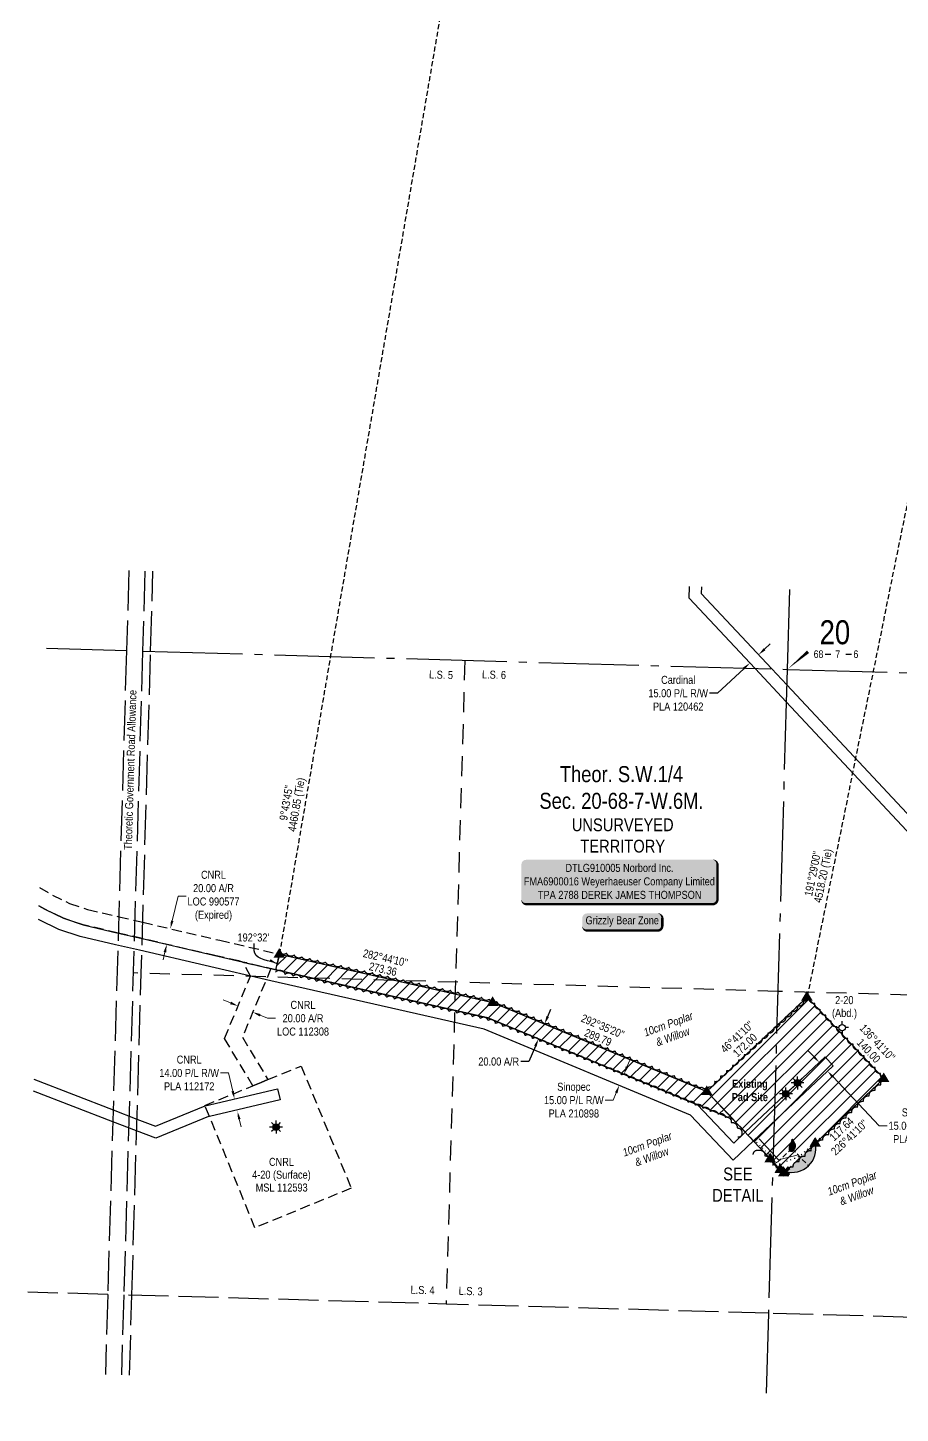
# Model space of a CAD drawing. Extents: x 368872 to 376095, y 6084698 to 6089875.
# Drawn here: x 368872 to 369962, y 6084788 to 6086519 of the extents above; entities that cross this region are included whole.
import ezdxf
from ezdxf.enums import TextEntityAlignment as Align

# ---------------------------------------------------------------- set-up
doc = ezdxf.new("R2010")
doc.units = 0
doc.header["$LTSCALE"] = 5
doc.header["$PDSIZE"] = 0.5
for name, pattern in [('0', [1, 1, 0]), ('foc-ACCESSROAD', [3.75, 2.5, -1.25]), ('foc-LSD', [8, 5, -3]), ('foc-QUARTERLINE', [33, 25, -3, 2, -3]), ('foc-TIELINE', [1.875, 1.25, -0.625]), ('foc-TOPO', [1, 0.2, -0.8]), ('foc-UNSURVEYED', [12.5, 10, -2.5])]:
    doc.linetypes.add(name, pattern=pattern)
doc.layers.get('Defpoints').update_dxf_attribs({"color": 9})
for name, color, linetype in [('10', 1, 'Continuous'), ('9', 3, 'Continuous'), ('AS-SYMBOL', 7, 'Continuous'), ('AS-WILDLIFE-BLOCK', 131, 'Continuous'), ('C-RW', 13, 'Continuous'), ('C-SYMBOL', 7, 'Continuous'), ('C-WS', 13, 'foc-ACCESSROAD'), ('DETAIL-T', 7, 'Continuous'), ('F-AR', 190, 'foc-ACCESSROAD'), ('F-RW', 190, 'Continuous'), ('F-WS', 190, 'foc-ACCESSROAD'), ('F-WS-S', 190, 'Continuous'), ('L-BD', 7, 'Continuous'), ('L-BD1', 253, 'Continuous'), ('L-MON', 1, 'Continuous'), ('L-ROAD-T', 7, 'Continuous'), ('L-SECLBL', 7, 'Continuous'), ('L-SECQ', 8, 'foc-QUARTERLINE'), ('L-SECTION-LSD', 7, 'foc-LSD'), ('L-TIE', 7, 'foc-TIELINE'), ('L-UNS-T', 3, 'Continuous'), ('L-USEC', 7, 'foc-UNSURVEYED'), ('P-PROPOSED', 10, 'Continuous'), ('P-PROPOSED-EXISTING-H', 59, 'Continuous'), ('P-PROPOSED-H', 21, 'Continuous'), ('P-TXT', 4, 'Continuous'), ('T-BUSH', 110, '0'), ('T-BUSH-T', 110, 'Continuous'), ('T-GENERAL', 48, 'foc-TOPO'), ('T-TIE', 201, 'foc-TIELINE')]:
    doc.layers.add(name, color=color, linetype=linetype)
for name, color, linetype, lineweight in [('AS-GENERAL', 48, 'Continuous', 18), ('C-RW-T', 13, 'Continuous', 9), ('F-AR-T', 190, 'Continuous', 9), ('F-RW-T', 190, 'Continuous', 9), ('F-WS-T', 190, 'Continuous', 9)]:
    doc.layers.add(name, color=color, linetype=linetype, lineweight=lineweight)
doc.styles.add('100L', font='ARIALN.TTF', dxfattribs={"height": 11})
doc.styles.add('175L', font='ARIALN.TTF', dxfattribs={"height": 20})
doc.styles.add('80', font='ARIALN.TTF', dxfattribs={"height": 10})
doc.styles.add('80CG', font='ARIALN.TTF', dxfattribs={"height": 10})
doc.styles.add('80L', font='ARIALN.TTF', dxfattribs={"height": 10})
doc.styles.add('80LS', font='ARIALNI.TTF', dxfattribs={"height": 10})
doc.styles.add('SIMPLEX', font='ARIALN.TTF')
doc.dimstyles.new('Compass 5 000', dxfattribs={"dimscale": 5, "dimtxt": 9, "dimasz": 2, "dimexe": 0.2, "dimexo": 0.0625, "dimgap": 0.5, "dimtad": 0, "dimtih": 1, "dimtoh": 1, "dimzin": 0, "dimdsep": 46, "dimtxsty": '80CG', "dimcen": 0.1, "dimse1": 1, "dimse2": 1, "dimclrd": 256, "dimclrt": 256, "dimaunit": 1, "dimadec": 4, "dimazin": 0, "dimtfac": 0.06, "dimtofl": 0, "dimtmove": 0, "dimatfit": 1, "dimfxl": 0.2, "dimtolj": 1, "dimtzin": 0, "dimlwd": -1, "dimarcsym": 0})

# ---------------------------------------------------------------- blocks, each defined once
blk = doc.blocks.new('L-SECLBL')
at = {"layer": '9', "color": 7}
for p, q in [((-5.1, -27.8), (-12.3, -27.8)), ((20.7, -27.8), (13.5, -27.8))]:
    blk.add_line(p, q, dxfattribs=at)
at = {"layer": '10', "color": 2, "style": 'SIMPLEX'}
blk.add_attdef('SEC', text='', height=30, dxfattribs=at).set_placement((0, 0), align=Align.MIDDLE)
at = {"layer": '10', "color": 5, "style": '80L'}
blk.add_attdef('TWP', text='', height=9.5, dxfattribs=at).set_placement((-14.4, -27.4), align=Align.MIDDLE_RIGHT)
blk.add_attdef('RGE', text='', height=9.5, dxfattribs=at).set_placement((3.6, -27.4), align=Align.MIDDLE_CENTER)
blk.add_attdef('MER', text='', height=9.5, dxfattribs=at).set_placement((23.2, -27.4), align=Align.MIDDLE_LEFT)
blk = doc.blocks.new('*U377')
h = blk.add_hatch(color=255)
edge = h.paths.add_edge_path()
edge.add_line((-116.5, -28.5), (116.5, -28.5))
edge.add_arc((116.5, -22.5), 6, 270, 360)
edge.add_line((122.5, -22.5), (122.5, 21))
edge.add_arc((116.5, 21), 6, 0, 90)
edge.add_line((116.5, 27), (-116.5, 27))
edge.add_arc((-116.5, 21), 6, 90, 180)
edge.add_line((-122.5, 21), (-122.5, -22.5))
edge.add_arc((-116.5, -22.5), 6, 180, 270)
at = {"color": 44, "flags": 128}
blk.add_lwpolyline([(-116.5, -28.5, 3, 3, 0), (116.5, -28.5, 3, 3, 0.414214), (122.5, -22.5, 3, 3, 0), (122.5, 21, 3, 0, 0.414214), (116.5, 27, 0, 0, 0), (-116.5, 27, 0, 0, 0.414214), (-122.5, 21, 0, 0, 0), (-122.5, -22.5, 0, 3, 0.414214)], format="xyseb", close=True, dxfattribs=at)
at = {"color": 44, "style": '80'}
blk.add_attdef('ENTER_TEXT_001', (-36, -5), '', height=10, dxfattribs=at)
blk = doc.blocks.new('*D371')
at = {"layer": 'C-RW-T', "transparency": 16777216}
for p, q in [((369854, 6085233.6), (369847.2, 6085240.9)), ((369878.1, 6085208.2), (369935.7, 6085147.2)), ((369935.7, 6085147.2), (369945.7, 6085147.2))]:
    blk.add_line(p, q, dxfattribs=at)
for points in [[(369855.2, 6085234.8), (369852.8, 6085232.5), (369860.9, 6085226.4)], [(369879.3, 6085209.3), (369876.8, 6085207), (369871.2, 6085215.5)]]:
    blk.add_solid(points, dxfattribs=at)
at = {"layer": 'Defpoints', "color": 0, "transparency": 16777216}
for p in [(369871.2, 6085215.5), (369829.9, 6085197.1), (369840.2, 6085186.2)]:
    blk.add_point(p, dxfattribs=at)
at = {"layer": 'C-RW-T', "transparency": 16777216, "insert": (369984.7, 6085147.2), "char_height": 10, "attachment_point": 5, "style": '80CG'}
blk.add_mtext('\\A1;Sinopec\\P15.00 P/L R/W\\PPLA 210898', dxfattribs=at)
blk = doc.blocks.new('*D372')
at = {"layer": 'C-RW-T', "transparency": 16777216}
for p, q in [((369620.7, 6085220.8), (369624.5, 6085230)), ((369607.2, 6085188.4), (369603.4, 6085179.2)), ((369603.4, 6085179.2), (369593.4, 6085179.2))]:
    blk.add_line(p, q, dxfattribs=at)
for points in [[(369619.1, 6085221.4), (369622.2, 6085220.1), (369616.8, 6085211.5)], [(369605.7, 6085189.1), (369608.8, 6085187.8), (369611.1, 6085197.7)]]:
    blk.add_solid(points, dxfattribs=at)
at = {"layer": 'Defpoints', "color": 0, "transparency": 16777216}
for p in [(369611.1, 6085197.7), (369626.6, 6085207.4), (369620.9, 6085193.6)]:
    blk.add_point(p, dxfattribs=at)
at = {"layer": 'C-RW-T', "transparency": 16777216, "insert": (369554.3, 6085179.2), "char_height": 10, "attachment_point": 5, "style": '80CG'}
blk.add_mtext('\\A1;Sinopec\\P15.00 P/L R/W\\PPLA 210898', dxfattribs=at)
blk = doc.blocks.new('*D373')
at = {"layer": 'Defpoints', "color": 0, "transparency": 16777216}
for p in [(369774.2, 6085725.2), (369813.9, 6085704.7), (369803, 6085694.4)]:
    blk.add_point(p, dxfattribs=at)
at = {"layer": 'F-RW', "transparency": 16777216}
for p, q in [((369792.4, 6085742.3), (369799.7, 6085749.1)), ((369766.9, 6085718.4), (369733.7, 6085687.4)), ((369733.7, 6085687.4), (369723.7, 6085687.4))]:
    blk.add_line(p, q, dxfattribs=at)
for points in [[(369791.3, 6085743.5), (369793.6, 6085741.1), (369785.1, 6085735.5)], [(369765.7, 6085719.6), (369768, 6085717.2), (369774.2, 6085725.2)]]:
    blk.add_solid(points, dxfattribs=at)
at = {"layer": 'F-RW', "transparency": 16777216, "insert": (369684.7, 6085687.4), "char_height": 10, "attachment_point": 5, "style": '80CG'}
blk.add_mtext('\\A1;Cardinal\\P15.00 P/L R/W\\PPLA 120462', dxfattribs=at)
blk = doc.blocks.new('*D374')
at = {"layer": 'Defpoints', "color": 0, "transparency": 16777216}
for p in [(369139, 6085306.8), (369153.3, 6085289.1), (369157.4, 6085299.2)]:
    blk.add_point(p, dxfattribs=at)
at = {"layer": 'F-AR-T', "transparency": 16777216}
for p, q in [((369125.6, 6085300.6), (369116.3, 6085304.5)), ((369162.5, 6085285.3), (369171.7, 6085281.5)), ((369171.7, 6085281.5), (369181.7, 6085281.5))]:
    blk.add_line(p, q, dxfattribs=at)
for points in [[(369126.2, 6085302.2), (369124.9, 6085299.1), (369134.8, 6085296.8)], [(369163.1, 6085286.8), (369161.9, 6085283.7), (369153.3, 6085289.1)]]:
    blk.add_solid(points, dxfattribs=at)
at = {"layer": 'F-AR-T', "transparency": 16777216, "insert": (369216, 6085281.5), "char_height": 10, "attachment_point": 5, "style": '80CG'}
blk.add_mtext('\\A1;CNRL\\P20.00 A/R\\PLOC 112308', dxfattribs=at)
blk = doc.blocks.new('*D375')
at = {"layer": 'Defpoints', "color": 0, "transparency": 16777216}
for p in [(369050.3, 6085393.3), (369103.8, 6085380.8), (369099.2, 6085361.4)]:
    blk.add_point(p, dxfattribs=at)
at = {"layer": 'F-AR-T', "transparency": 16777216}
for p, q in [((369052.6, 6085403.1), (369059.9, 6085434.2)), ((369059.9, 6085434.2), (369069.9, 6085434.2)), ((369043.5, 6085364.1), (369041.2, 6085354.4))]:
    blk.add_line(p, q, dxfattribs=at)
for points in [[(369051, 6085403.4), (369054.2, 6085402.7), (369050.3, 6085393.3)], [(369041.9, 6085364.5), (369045.1, 6085363.7), (369045.8, 6085373.9)]]:
    blk.add_solid(points, dxfattribs=at)
at = {"layer": 'F-AR-T', "transparency": 16777216, "insert": (369104.2, 6085434.2), "char_height": 10, "attachment_point": 5, "style": '80CG'}
blk.add_mtext('\\A1;CNRL\\P20.00 A/R\\PLOC 990577\\P(Expired)', dxfattribs=at)
blk = doc.blocks.new('*D376')
at = {"layer": 'Defpoints', "color": 0, "transparency": 16777216}
for p in [(369126.2, 6085179.7), (369130.5, 6085180.7), (369129.8, 6085164.3)]:
    blk.add_point(p, dxfattribs=at)
at = {"layer": 'F-RW-T', "transparency": 16777216}
for p, q in [((369122.9, 6085213.2), (369112.9, 6085213.2)), ((369128.2, 6085190.4), (369122.9, 6085213.2)), ((369136.4, 6085155.6), (369138.7, 6085145.8))]:
    blk.add_line(p, q, dxfattribs=at)
for points in [[(369129.8, 6085190.8), (369126.6, 6085190.1), (369130.5, 6085180.7)], [(369138, 6085155.9), (369134.8, 6085155.2), (369134.1, 6085165.3)]]:
    blk.add_solid(points, dxfattribs=at)
at = {"layer": 'F-RW-T', "transparency": 16777216, "insert": (369073.8, 6085213.2), "char_height": 10, "attachment_point": 5, "style": '80CG'}
blk.add_mtext('\\A1;CNRL\\P14.00 P/L R/W\\PPLA 112172', dxfattribs=at)
blk = doc.blocks.new('STRIA')
blk.add_hatch(color=255).paths.add_polyline_path([(-0.04, 1.52), (-1.47, -0.87), (1.39, -0.87)])
blk = doc.blocks.new('STRIAA')
blk.add_blockref('STRIA', (0, 0))
blk = doc.blocks.new('STRIB')
at = {"color": 1}
blk.add_solid([(-1.12, -0.67), (-0.04, 1.13), (1.04, -0.67)], dxfattribs=at)
blk = doc.blocks.new('STRIBB')
blk.add_blockref('STRIB', (0, 0))
blk = doc.blocks.new('STRICC')
for name in ['STRIAA', 'STRIBB']:
    blk.add_blockref(name, (0, 0))
blk = doc.blocks.new('fdspike')
blk.add_blockref('STRICC', (0, 0))
blk = doc.blocks.new('TRIA')
blk.add_hatch(color=255).paths.add_polyline_path([(-0.04, 1.52), (-1.47, -0.87), (1.39, -0.87)])
blk = doc.blocks.new('TRIAA')
blk.add_blockref('TRIA', (0, 0))
blk = doc.blocks.new('TRIB')
at = {"color": 1}
blk.add_lwpolyline([(-1.12, -0.67), (-0.04, 1.13), (1.04, -0.67)], close=True, dxfattribs=at)
blk = doc.blocks.new('TRIBB')
blk.add_blockref('TRIB', (0, 0))
blk = doc.blocks.new('TRICC')
for name in ['TRIAA', 'TRIBB']:
    blk.add_blockref(name, (0, 0))
blk = doc.blocks.new('plspike')
blk.add_blockref('TRICC', (0, 0))
blk = doc.blocks.new('GAS')
h = blk.add_hatch(color=255)
h.dxf.hatch_style = 1
edge = h.paths.add_edge_path()
edge.add_arc((0, 0), 0.9, 0, 360)
for p, q in [((-0.81, 0), (-1.62, 0)), ((-0.57, 0.57), (-1.14, 1.14)), ((0, 0.81), (0, 1.62)), ((0.57, 0.57), (1.14, 1.14)), ((1.62, 0), (0.81, 0)), ((-0.57, -0.57), (-1.14, -1.14)), ((0, -0.81), (0, -1.62)), ((1.14, -1.14), (0.57, -0.57))]:
    blk.add_line(p, q)
blk.add_circle((0, 0), 0.8)
blk = doc.blocks.new('GABD')
for p, q in [((-0.81, 0), (-1.62, 0)), ((0, 0.81), (0, 1.62)), ((1.62, 0), (0.81, 0)), ((0, -0.81), (0, -1.62))]:
    blk.add_line(p, q)
blk.add_circle((0, 0), 0.8)
blk = doc.blocks.new('FLARE')
h = blk.add_hatch(color=255)
h.dxf.hatch_style = 1
h.paths.add_polyline_path([(0.16, 2.41, 0.114147), (0.13, 2.43), (0.11, 2.44, 0.261551), (0.01, 2.42), (0, 2.41, 0.131268), (-0.03, 2.37), (-0.04, 2.35, 0.041497), (-0.05, 2.33), (-0.05, 2.29, 0.015174), (-0.05, 2.29), (-0.06, 2.24, 0.004376), (-0.06, 2.24), (-0.07, 2.18), (-0.08, 2.11), (-0.09, 2.05), (-0.1, 1.98), (-0.12, 1.91), (-0.14, 1.83), (-0.17, 1.76), (-0.19, 1.68), (-0.22, 1.61), (-0.26, 1.53), (-0.29, 1.46), (-0.32, 1.39), (-0.36, 1.32), (-0.39, 1.25, 0.000505), (-0.39, 1.25), (-0.43, 1.18, 0.002398), (-0.43, 1.18), (-0.46, 1.1, 0.004177), (-0.46, 1.1), (-0.5, 1.03, 0.005735), (-0.5, 1.03), (-0.53, 0.95, 0.006994), (-0.53, 0.95), (-0.56, 0.87, 0.00791), (-0.57, 0.87), (-0.6, 0.78, 0.008323), (-0.6, 0.78), (-0.63, 0.69, 0.008095), (-0.63, 0.68), (-0.66, 0.59, 0.008067), (-0.66, 0.59), (-0.68, 0.49, 0.008387), (-0.68, 0.49), (-0.7, 0.39, 0.009056), (-0.71, 0.38), (-0.72, 0.28, 0.010123), (-0.72, 0.28), (-0.74, 0.18, 0.011689), (-0.74, 0.18), (-0.75, 0.08, 0.013925), (-0.75, 0.08), (-0.75, -0.02, 0.016488), (-0.75, -0.02), (-0.75, -0.11, 0.017255), (-0.75, -0.12), (-0.74, -0.2, 0.01735), (-0.74, -0.2), (-0.73, -0.28, 0.017311), (-0.73, -0.29), (-0.71, -0.36, 0.01715), (-0.71, -0.36), (-0.69, -0.43, 0.016886), (-0.69, -0.44), (-0.66, -0.5, 0.016546), (-0.66, -0.5), (-0.63, -0.56, 0.016164), (-0.63, -0.56), (-0.6, -0.61, 0.016329), (-0.6, -0.62), (-0.57, -0.66, 0.018828), (-0.57, -0.67), (-0.54, -0.71, 0.022087), (-0.53, -0.71), (-0.5, -0.75, 0.025345), (-0.49, -0.76), (-0.46, -0.78, 0.028234), (-0.45, -0.79), (-0.42, -0.82, 0.030298), (-0.41, -0.82), (-0.37, -0.84, 0.031129), (-0.36, -0.85), (-0.32, -0.86, 0.030544), (-0.31, -0.87), (-0.27, -0.88, 0.028465), (-0.26, -0.88), (-0.22, -0.89, 0.025311), (-0.21, -0.89), (-0.16, -0.89, 0.02283), (-0.15, -0.89), (-0.11, -0.89, 0.021226), (-0.1, -0.89), (-0.05, -0.88, 0.020401), (-0.04, -0.88), (0, -0.87, 0.020299), (0.01, -0.87), (0.05, -0.85, 0.020911), (0.06, -0.85), (0.11, -0.83, 0.022277), (0.11, -0.83), (0.15, -0.81, 0.023712), (0.16, -0.8), (0.2, -0.78, 0.022408), (0.21, -0.78), (0.24, -0.75, 0.01993), (0.25, -0.74), (0.28, -0.72, 0.017146), (0.28, -0.71), (0.31, -0.68, 0.014211), (0.32, -0.68), (0.35, -0.64, 0.011221), (0.35, -0.64), (0.37, -0.61, 0.008212), (0.38, -0.61), (0.4, -0.57, 0.005172), (0.4, -0.57), (0.42, -0.54, 0.002523), (0.43, -0.54), (0.45, -0.5, 0.001671), (0.45, -0.5), (0.47, -0.47, 0.001229), (0.47, -0.47), (0.49, -0.44, 0.00075), (0.49, -0.44), (0.51, -0.41, 0.00026), (0.51, -0.41), (0.54, -0.37), (0.56, -0.34), (0.58, -0.3), (0.61, -0.27), (0.63, -0.23, 0.001311), (0.63, -0.23), (0.66, -0.19, 0.003726), (0.66, -0.19), (0.69, -0.15, 0.006065), (0.69, -0.14), (0.72, -0.1, 0.008452), (0.72, -0.1), (0.74, -0.05, 0.010991), (0.75, -0.05), (0.77, 0, 0.013767), (0.77, 0), (0.79, 0.05, 0.016839), (0.8, 0.05), (0.81, 0.1, 0.019104), (0.82, 0.11), (0.83, 0.15, 0.016987), (0.83, 0.16), (0.84, 0.21, 0.013636), (0.84, 0.21), (0.85, 0.26, 0.010244), (0.85, 0.27), (0.86, 0.31, 0.006846), (0.86, 0.32), (0.86, 0.37, 0.003419), (0.86, 0.37), (0.86, 0.41), (0.87, 0.46), (0.87, 0.5), (0.88, 0.54), (0.88, 0.59), (0.89, 0.63, 0.001278), (0.89, 0.63), (0.89, 0.67, 0.004735), (0.89, 0.67), (0.9, 0.71, 0.008354), (0.9, 0.72), (0.9, 0.76, 0.012059), (0.9, 0.76), (0.9, 0.8, 0.015712), (0.9, 0.81), (0.9, 0.85, 0.018457), (0.9, 0.85), (0.9, 0.89, 0.018102), (0.9, 0.9), (0.89, 0.94, 0.016533), (0.89, 0.95), (0.88, 0.99, 0.014576), (0.88, 0.99), (0.87, 1.03, 0.012435), (0.86, 1.04), (0.85, 1.08, 0.010283), (0.85, 1.09), (0.83, 1.13, 0.00824), (0.83, 1.13), (0.81, 1.18, 0.00638), (0.81, 1.18), (0.78, 1.23, 0.004735), (0.78, 1.23), (0.76, 1.29, 0.003388), (0.75, 1.29), (0.73, 1.34, 0.002345), (0.73, 1.34), (0.7, 1.4, 0.001492), (0.7, 1.4), (0.67, 1.46, 0.000746), (0.67, 1.46), (0.63, 1.51), (0.6, 1.57), (0.57, 1.62), (0.55, 1.68), (0.52, 1.73), (0.49, 1.78), (0.47, 1.83), (0.45, 1.87), (0.42, 1.92), (0.4, 1.97), (0.38, 2.02), (0.35, 2.08, 0.000332), (0.35, 2.08), (0.33, 2.13, 0.001849), (0.33, 2.13), (0.3, 2.19, 0.0038), (0.3, 2.19), (0.27, 2.24, 0.006473), (0.27, 2.24), (0.25, 2.29, 0.010865), (0.24, 2.3), (0.22, 2.34, 0.019524), (0.22, 2.34), (0.19, 2.38, 0.041077), (0.18, 2.39)])
at = {"color": 48, "flags": 128}
for points in [[(0.11, -0.72), (0.07, -0.74), (0.03, -0.76), (-0.02, -0.77), (-0.07, -0.78), (-0.11, -0.79), (-0.16, -0.79), (-0.2, -0.79), (-0.25, -0.78), (-0.29, -0.77), (-0.32, -0.76), (-0.36, -0.74), (-0.4, -0.71), (-0.43, -0.68), (-0.46, -0.65), (-0.49, -0.61), (-0.52, -0.56), (-0.54, -0.51), (-0.57, -0.46), (-0.59, -0.4), (-0.61, -0.33), (-0.63, -0.26), (-0.64, -0.19), (-0.65, -0.11), (-0.65, -0.02), (-0.65, 0.07), (-0.64, 0.17), (-0.63, 0.27), (-0.61, 0.36), (-0.58, 0.46), (-0.56, 0.56), (-0.53, 0.66), (-0.5, 0.75), (-0.47, 0.83), (-0.44, 0.91), (-0.41, 0.99), (-0.37, 1.06), (-0.34, 1.13), (-0.3, 1.2), (-0.27, 1.27), (-0.23, 1.34), (-0.2, 1.42), (-0.16, 1.49), (-0.13, 1.57), (-0.1, 1.65), (-0.07, 1.73), (-0.04, 1.8), (-0.02, 1.88), (0, 1.96), (0.01, 2.03), (0.02, 2.1), (0.03, 2.17), (0.04, 2.22), (0.05, 2.27), (0.05, 2.31), (0.06, 2.34), (0.08, 2.35), (0.09, 2.34), (0.11, 2.32), (0.13, 2.29), (0.16, 2.25), (0.18, 2.2), (0.21, 2.14), (0.24, 2.09), (0.26, 2.03), (0.29, 1.98), (0.31, 1.93), (0.33, 1.88), (0.36, 1.83), (0.38, 1.78), (0.41, 1.73), (0.43, 1.68), (0.46, 1.63), (0.49, 1.58), (0.52, 1.52), (0.55, 1.47), (0.58, 1.41), (0.61, 1.35), (0.64, 1.3), (0.67, 1.24), (0.69, 1.19), (0.72, 1.14), (0.74, 1.09), (0.75, 1.05), (0.77, 1), (0.78, 0.96), (0.79, 0.92), (0.8, 0.88), (0.8, 0.84), (0.8, 0.8), (0.8, 0.76), (0.8, 0.72), (0.79, 0.68), (0.79, 0.64), (0.78, 0.6), (0.78, 0.56), (0.77, 0.51), (0.77, 0.47), (0.76, 0.42), (0.76, 0.37), (0.76, 0.33), (0.75, 0.28), (0.74, 0.23), (0.73, 0.18), (0.72, 0.13), (0.7, 0.09), (0.68, 0.04), (0.66, 0), (0.63, -0.05), (0.61, -0.09), (0.58, -0.13), (0.55, -0.17), (0.53, -0.21), (0.5, -0.25), (0.48, -0.28), (0.45, -0.32), (0.43, -0.35), (0.41, -0.38), (0.39, -0.42), (0.37, -0.45), (0.34, -0.48), (0.32, -0.51), (0.3, -0.55), (0.27, -0.58), (0.24, -0.61), (0.21, -0.64), (0.18, -0.67), (0.15, -0.7)], [(0.02, -0.75), (-0.01, -0.76), (-0.03, -0.77), (-0.05, -0.78), (-0.08, -0.78), (-0.11, -0.79), (-0.13, -0.79), (-0.16, -0.79), (-0.18, -0.78), (-0.2, -0.78), (-0.23, -0.77), (-0.25, -0.76), (-0.26, -0.74), (-0.28, -0.73), (-0.3, -0.71), (-0.32, -0.69), (-0.33, -0.66), (-0.35, -0.63), (-0.36, -0.6), (-0.37, -0.57), (-0.39, -0.53), (-0.4, -0.49), (-0.4, -0.45), (-0.41, -0.41), (-0.41, -0.36), (-0.41, -0.31), (-0.4, -0.25), (-0.39, -0.2), (-0.38, -0.14), (-0.37, -0.09), (-0.36, -0.03), (-0.34, 0.02), (-0.32, 0.07), (-0.31, 0.12), (-0.29, 0.16), (-0.27, 0.21), (-0.25, 0.25), (-0.23, 0.29), (-0.21, 0.33), (-0.19, 0.37), (-0.17, 0.41), (-0.15, 0.45), (-0.14, 0.49), (-0.12, 0.53), (-0.1, 0.58), (-0.08, 0.62), (-0.07, 0.66), (-0.06, 0.71), (-0.05, 0.75), (-0.04, 0.79), (-0.03, 0.83), (-0.03, 0.87), (-0.02, 0.9), (-0.02, 0.93), (-0.01, 0.95), (-0.01, 0.96), (0, 0.97), (0.01, 0.96), (0.02, 0.95), (0.03, 0.94), (0.04, 0.91), (0.06, 0.88), (0.07, 0.86), (0.09, 0.82), (0.1, 0.79), (0.12, 0.76), (0.13, 0.74), (0.14, 0.71), (0.16, 0.68), (0.17, 0.65), (0.18, 0.63), (0.2, 0.6), (0.21, 0.57), (0.23, 0.54), (0.25, 0.51), (0.26, 0.47), (0.28, 0.44), (0.3, 0.41), (0.31, 0.38), (0.33, 0.35), (0.34, 0.32), (0.36, 0.29), (0.37, 0.27), (0.38, 0.24), (0.39, 0.22), (0.39, 0.19), (0.4, 0.17), (0.4, 0.15), (0.41, 0.13), (0.41, 0.1), (0.41, 0.08), (0.4, 0.06), (0.4, 0.04), (0.4, 0.01), (0.39, -0.01), (0.39, -0.03), (0.39, -0.06), (0.39, -0.08), (0.38, -0.11), (0.38, -0.14), (0.38, -0.16), (0.38, -0.19), (0.37, -0.22), (0.37, -0.24), (0.36, -0.27), (0.35, -0.3), (0.34, -0.32), (0.32, -0.35), (0.31, -0.37), (0.3, -0.4), (0.28, -0.42), (0.27, -0.44), (0.25, -0.46), (0.24, -0.48), (0.22, -0.5), (0.21, -0.52), (0.2, -0.54), (0.19, -0.56), (0.17, -0.58), (0.16, -0.6), (0.15, -0.61), (0.14, -0.63), (0.12, -0.65), (0.11, -0.67), (0.09, -0.69), (0.08, -0.7), (0.06, -0.72), (0.04, -0.74)]]:
    blk.add_lwpolyline(points, close=True, dxfattribs=at)
blk = doc.blocks.new('TEMP')
h = blk.add_hatch(color=255)
h.dxf.hatch_style = 1
h.paths.add_polyline_path([(0, 0.25), (-0.67, 1.15), (-0.67, 0.67), (-1.15, 0.67), (-0.25, 0), (-1.15, -0.67), (-0.67, -0.67), (-0.67, -1.15), (0, -0.25), (0.67, -1.15), (0.67, -0.67), (1.15, -0.67), (0.25, 0), (1.15, 0.67), (0.67, 0.67), (0.67, 1.15)])
h.paths.add_polyline_path([(0.57, 0.85), (0.57, 0.57), (0.85, 0.57), (0.08, 0), (0.85, -0.57), (0.57, -0.57), (0.57, -0.85), (0, -0.08), (-0.57, -0.85), (-0.57, -0.57), (-0.85, -0.57), (-0.08, 0), (-0.85, 0.57), (-0.57, 0.57), (-0.57, 0.85), (0, 0.08)], flags=16)
h = blk.add_hatch(color=1)
h.dxf.hatch_style = 1
h.paths.add_polyline_path([(0, 0.08), (-0.57, 0.85), (-0.57, 0.57), (-0.85, 0.57), (-0.08, 0), (-0.85, -0.57), (-0.57, -0.57), (-0.57, -0.85), (0, -0.08), (0.57, -0.85), (0.57, -0.57), (0.85, -0.57), (0.08, 0), (0.85, 0.57), (0.57, 0.57), (0.57, 0.85)])
at = {"color": 1}
for p, q in [((-0.08, 0), (0.08, 0)), ((0, 0.08), (0, -0.08))]:
    blk.add_line(p, q, dxfattribs=at)
at = {"color": 255, "flags": 128}
blk.add_lwpolyline([(-0.25, 0), (-1.15, 0.67), (-0.67, 0.67), (-0.67, 1.15), (0, 0.25), (0.67, 1.15), (0.67, 0.67), (1.15, 0.67), (0.25, 0), (1.15, -0.67), (0.67, -0.67), (0.67, -1.15), (0, -0.25), (-0.67, -1.15), (-0.67, -0.67), (-1.15, -0.67)], close=True, dxfattribs=at)
at = {"color": 1, "flags": 128}
blk.add_lwpolyline([(-0.08, 0), (-0.85, 0.57), (-0.57, 0.57), (-0.57, 0.85), (0, 0.08), (0.57, 0.85), (0.57, 0.57), (0.85, 0.57), (0.08, 0), (0.85, -0.57), (0.57, -0.57), (0.57, -0.85), (0, -0.08), (-0.57, -0.85), (-0.57, -0.57), (-0.85, -0.57)], close=True, dxfattribs=at)
blk = doc.blocks.new('*U468')
h = blk.add_hatch(color=255)
edge = h.paths.add_edge_path()
edge.add_line((-44, -11.5), (44, -11.5))
edge.add_arc((44, -5.5), 6, 270, 360)
edge.add_line((50, -5.5), (50, 4))
edge.add_arc((44, 4), 6, 0, 90)
edge.add_line((44, 10), (-44, 10))
edge.add_arc((-44, 4), 6, 90, 180)
edge.add_line((-50, 4), (-50, -5.5))
edge.add_arc((-44, -5.5), 6, 180, 270)
at = {"color": 131, "flags": 128}
blk.add_lwpolyline([(-44, -11.5, 3, 3, 0), (44, -11.5, 3, 3, 0.414214), (50, -5.5, 3, 3, 0), (50, 4, 3, 0, 0.414214), (44, 10, 0, 0, 0), (-44, 10, 0, 0, 0.414214), (-50, 4, 0, 0, 0), (-50, -5.5, 0, 3, 0.414214)], format="xyseb", close=True, dxfattribs=at)
at = {"color": 131, "style": '80'}
blk.add_attdef('ENTER_TEXT_001', (-36, -5), '', height=10, dxfattribs=at)
blk = doc.blocks.new('*D471')
at = {"layer": 'Defpoints', "color": 0, "transparency": 16777216}
for p in [(369515.6, 6085275.3), (369507.9, 6085256.9), (369510.2, 6085256)]:
    blk.add_point(p, dxfattribs=at)
at = {"layer": 'P-TXT', "transparency": 16777216}
for p, q in [((369521.7, 6085283.7), (369525.5, 6085292.9)), ((369506.3, 6085246.7), (369498.3, 6085227.4)), ((369498.3, 6085227.4), (369488.3, 6085227.4))]:
    blk.add_line(p, q, dxfattribs=at)
for points in [[(369520.1, 6085284.3), (369523.2, 6085283), (369517.8, 6085274.4)], [(369504.8, 6085247.4), (369507.8, 6085246.1), (369510.2, 6085256)]]:
    blk.add_solid(points, dxfattribs=at)
at = {"layer": 'P-TXT', "transparency": 16777216, "insert": (369460.5, 6085227.4), "char_height": 10, "attachment_point": 5, "style": '80CG'}
blk.add_mtext('\\A1;20.00 A/R', dxfattribs=at)

msp = doc.modelspace()

# ---------------------------------------------------------------- hatches: boundary and pattern name
at = {"layer": 'P-PROPOSED-EXISTING-H'}
h = msp.add_hatch(dxfattribs=at)
h.set_pattern_fill('ANSI31', color=256, scale=3.496472, style=0)
h.set_pattern_definition([(45, (111.761, 1839.369), (-7.849802476, 7.849802476), [])])
h.paths.add_polyline_path([(369186.74, 6085362.185), (369453.205, 6085301.686), (369720.548, 6085190.082), (369754.233, 6085154.354), (369447.096, 6085282.57), (369182.313, 6085342.687)])
h = msp.add_hatch(dxfattribs=at)
h.set_pattern_fill('ANSI31', color=256, scale=3.496472, style=0)
h.set_pattern_definition([(45, (111.761, 1839.369), (-7.849802476, 7.849802476), [])])
h.paths.add_polyline_path([(369816.572, 6085088.233), (369941.701, 6085206.205), (369845.677, 6085308.054), (369720.548, 6085190.082)])
at = {"layer": 'P-PROPOSED-H'}
h = msp.add_hatch(color=256, dxfattribs=at)
h.dxf.hatch_style = 1
edge = h.paths.add_edge_path()
edge.add_arc((369826.844, 6085118.948), 29.991, -106.00831, 12.638609, ccw=False)
edge.add_line((369818.573, 6085090.12), (369856.112, 6085125.513))
edge.add_line((369856.112, 6085125.513), (369856.108, 6085125.51))
h = msp.add_hatch(color=256, dxfattribs=at)
h.dxf.hatch_style = 1
edge = h.paths.add_edge_path()
edge.add_line((369812.389, 6085092.67), (369799.761, 6085106.063))
edge.add_arc((369826.844, 6085118.948), 29.991, 205.442128, 241.185491)

# ---------------------------------------------------------------- linework, layer by layer
at = {"layer": 'AS-GENERAL', "flags": 128}
msp.add_lwpolyline([(369785.901, 6085131.101), (369810.183, 6085104.664), (369833.196, 6085110.607)], dxfattribs=at)
at = {"layer": 'C-RW'}
msp.add_lwpolyline([(368886.183, 6085421.965), (368893.424, 6085417.675), (368916.727, 6085406.447), (368941.568, 6085398.184), (368985.203, 6085387.998), (369015.177, 6085381.001), (369179.202, 6085342.785), (369447.006, 6085282.255), (369708.893, 6085173.182), (369754.003, 6085125.414), (369768.54, 6085139.142), (369868.115, 6085233.176), (369878.41, 6085222.274), (369778.836, 6085128.239), (369753.397, 6085104.216), (369700.181, 6085160.566), (369442.437, 6085267.914), (369175.848, 6085328.169), (369011.774, 6085366.397), (368981.794, 6085373.395), (368937.489, 6085383.737), (368911.083, 6085392.521), (368886.334, 6085404.446), (368885.682, 6085404.832)], dxfattribs=at)
at = {"layer": 'C-WS', "flags": 128}
msp.add_lwpolyline([(369816.572, 6085088.233), (369941.701, 6085206.205), (369845.677, 6085308.054), (369720.548, 6085190.082)], close=True, dxfattribs=at)
at = {"layer": 'F-AR'}
msp.add_lwpolyline([(368886.85, 6085444.81), (368902.876, 6085435.315), (368924.253, 6085425.015), (368946.99, 6085417.45), (368985.798, 6085408.391), (369015.772, 6085401.394), (369111.915, 6085378.951), (369186.517, 6085361.609), (369182.177, 6085342.092), (369141.023, 6085351.68), (369135.972, 6085353.183), (369107.493, 6085359.452), (369015.177, 6085381.001), (368985.203, 6085387.998), (368941.568, 6085398.184), (368916.727, 6085406.447), (368893.424, 6085417.675), (368886.183, 6085421.965)], dxfattribs=at)
msp.add_lwpolyline([(369175.889, 6085343.619), (369140.287, 6085257.867), (369172.213, 6085204.856), (369163.791, 6085201.41), (369153.486, 6085197.194), (369117.948, 6085256.205), (369150.239, 6085333.985), (369141.023, 6085351.68), (369175.889, 6085343.619)], close=True, dxfattribs=at)
at = {"layer": 'F-RW'}
for points in [[(370650.446, 6084788.749), (370630.766, 6084809.781), (370601.49, 6084841.069), (370554.308, 6084891.492), (369819.674, 6085676.613), (369780.646, 6085718.321), (369698.318, 6085806.308), (369698.703, 6085820.671)], [(369713.68, 6085820.244), (369713.461, 6085812.054), (369801.726, 6085717.722), (369820.291, 6085697.882), (370575.389, 6084890.893), (370602.103, 6084862.343), (370631.379, 6084831.056), (370671.528, 6084788.148)], [(368879.856, 6085205.348), (368978.753, 6085167.175), (369008.595, 6085155.657), (369031.844, 6085146.683), (369093.679, 6085172.067), (369184.057, 6085193.307), (369187.27, 6085179.684), (369099.048, 6085158.98), (369097.978, 6085158.623), (369031.994, 6085131.623), (369008.162, 6085140.822), (368978.32, 6085152.341), (368879.422, 6085190.514)]]:
    msp.add_lwpolyline(points, dxfattribs=at)
at = {"layer": 'F-WS'}
msp.add_lwpolyline([(369276.209, 6085069.184), (369155.927, 6085019.968), (369099.048, 6085158.98), (369093.684, 6085172.074), (369093.462, 6085172.634), (369153.486, 6085197.194), (369163.791, 6085201.41), (369172.213, 6085204.856), (369213.743, 6085221.849), (369276.209, 6085069.184)], close=True, dxfattribs=at)
at = {"layer": 'L-SECLBL', "flags": 128}
msp.add_lwpolyline([(369820.851, 6085717.179, 0, 3.999, 0), (369846.905, 6085739.191, 0, 0, 0)], format="xyseb", dxfattribs=at)
at = {"layer": 'L-SECQ', "flags": 128}
for points in [[(369823.751, 6085817.108), (369820.851, 6085717.179)], [(368895.576, 6085743.544), (368995.505, 6085740.696)], [(369015.607, 6085740.124), (369820.851, 6085717.179)], [(369820.851, 6085717.179), (369797.513, 6084913.047)], [(369820.851, 6085717.179), (370626.091, 6085694.235)], [(369797.513, 6084913.047), (369794.614, 6084813.121)]]:
    msp.add_lwpolyline(points, dxfattribs=at)
at = {"layer": 'L-SECTION-LSD', "flags": 128}
for points in [[(369418.228, 6085728.651), (369394.815, 6084924.516)], [(369809.182, 6085315.114), (369003.864, 6085338.054)], [(370614.497, 6085292.173), (369809.182, 6085315.114)]]:
    msp.add_lwpolyline(points, dxfattribs=at)
at = {"layer": 'L-TIE'}
msp.add_line((370744.004, 6089734.366), (369845.677, 6085308.054), dxfattribs=at)
at = {"layer": 'L-USEC', "flags": 128}
for points in [[(368998.424, 6085840.624), (368995.505, 6085740.696)], [(369018.526, 6085840.037), (369015.607, 6085740.109)], [(369025.658, 6085739.837), (369028.577, 6085839.765)], [(368995.505, 6085740.696), (368972.017, 6084936.557)], [(369015.607, 6085740.109), (368992.12, 6084935.984)], [(369002.17, 6084935.698), (369013.914, 6085337.768), (369025.658, 6085739.837)], [(368972.017, 6084936.557), (368872.088, 6084939.402)], [(368972.017, 6084936.557), (368969.099, 6084836.631)], [(368992.119, 6084935.97), (368989.201, 6084836.044)], [(368992.12, 6084935.984), (368992.119, 6084935.969)], [(369797.513, 6084913.047), (369394.815, 6084924.516), (368992.12, 6084935.984)], [(368999.252, 6084835.772), (369002.17, 6084935.698)], [(370602.904, 6084890.113), (370200.208, 6084901.58), (369797.513, 6084913.047)]]:
    msp.add_lwpolyline(points, dxfattribs=at)
at = {"layer": 'P-PROPOSED'}
msp.add_lwpolyline([(369186.517, 6085361.609), (369453.07, 6085301.362), (369720.548, 6085190.082), (369754.141, 6085154.451), (369446.982, 6085282.24), (369182.177, 6085342.092)], close=True, dxfattribs=at)
at = {"layer": 'P-PROPOSED', "flags": 128}
msp.add_lwpolyline([(369856.108, 6085125.508), (369941.701, 6085206.205), (369845.677, 6085308.054), (369720.548, 6085190.082), (369799.761, 6085106.063, 0.15723676), (369812.389, 6085092.67), (369816.572, 6085088.233), (369818.573, 6085090.12, 0.56948788)], format="xyb", close=True, dxfattribs=at)
at = {"layer": 'T-BUSH', "flags": 128}
for points in [[(369707.54, 6085198.325, -0.52056705), (369698.315, 6085202.178, -0.52056705), (369689.091, 6085206.031, -0.52056705), (369679.866, 6085209.884, -0.52056705), (369670.641, 6085213.737, -0.52056705), (369661.417, 6085217.59, -0.52056705), (369652.192, 6085221.443, -0.52056705), (369642.967, 6085225.296, -0.52056705), (369633.743, 6085229.149, -0.52056705), (369624.518, 6085233.002, -0.52056705), (369615.293, 6085236.855, -0.52056705), (369606.069, 6085240.708, -0.52056705), (369596.844, 6085244.561, -0.52056705), (369587.619, 6085248.414, -0.52056705), (369578.395, 6085252.267, -0.52056705), (369569.17, 6085256.12, -0.52056705), (369559.945, 6085259.973, -0.52056705), (369550.721, 6085263.826, -0.52056705), (369541.496, 6085267.679, -0.52056705), (369532.271, 6085271.531, -0.52056705), (369523.047, 6085275.384, -0.52056705), (369513.822, 6085279.237, -0.52056705), (369504.597, 6085283.09, -0.52056705), (369495.373, 6085286.943, -0.52056705), (369486.148, 6085290.796, -0.52056705), (369476.923, 6085294.649, -0.52056705), (369467.699, 6085298.502, -0.52056705), (369458.474, 6085302.355, -0.52056705), (369448.979, 6085305.361, -0.52056705), (369439.228, 6085307.565, -0.52056705), (369429.477, 6085309.769, -0.52056705), (369419.726, 6085311.973, -0.52056705), (369409.975, 6085314.177, -0.52056705), (369400.224, 6085316.381, -0.52056705), (369390.473, 6085318.585, -0.52056705), (369380.722, 6085320.789, -0.52056705), (369370.971, 6085322.993, -0.52056705), (369361.22, 6085325.197, -0.52056705), (369351.469, 6085327.401, -0.52056705), (369341.718, 6085329.605, -0.52056705), (369331.967, 6085331.809, -0.52056705), (369322.216, 6085334.013, -0.52056705), (369312.465, 6085336.217, -0.52056705), (369302.714, 6085338.421, -0.52056705), (369292.963, 6085340.625, -0.52056705), (369283.212, 6085342.829, -0.52056705), (369273.461, 6085345.033, -0.52056705), (369263.71, 6085347.237, -0.52056705), (369253.959, 6085349.44, -0.52056705), (369244.208, 6085351.644, -0.52056705), (369234.457, 6085353.848, -0.52056705), (369224.706, 6085356.052, -0.52056705), (369214.955, 6085358.256, -0.52056705), (369205.204, 6085360.46, -0.52056705), (369195.453, 6085362.664, -0.52056705), (369187.178, 6085364.535, -0.52056705)], [(369724.923, 6085165.252, 0.52056705), (369715.671, 6085169.04, 0.52056705), (369706.419, 6085172.827, 0.52056705), (369697.167, 6085176.614, 0.52056705), (369687.915, 6085180.401, 0.52056705), (369678.664, 6085184.188, 0.52056705), (369669.412, 6085187.975, 0.52056705), (369660.16, 6085191.762, 0.52056705), (369650.908, 6085195.55, 0.52056705), (369641.656, 6085199.337, 0.52056705), (369632.404, 6085203.124, 0.52056705), (369623.152, 6085206.911, 0.52056705), (369613.9, 6085210.698, 0.52056705), (369604.649, 6085214.485, 0.52056705), (369595.397, 6085218.272, 0.52056705), (369586.145, 6085222.06, 0.52056705), (369576.893, 6085225.847, 0.52056705), (369567.641, 6085229.634, 0.52056705), (369558.389, 6085233.421, 0.52056705), (369549.137, 6085237.208, 0.52056705), (369539.885, 6085240.995, 0.52056705), (369530.634, 6085244.782, 0.52056705), (369521.382, 6085248.57, 0.52056705), (369512.13, 6085252.357, 0.52056705), (369502.878, 6085256.144, 0.52056705), (369493.626, 6085259.931, 0.52056705), (369484.374, 6085263.718, 0.52056705), (369475.122, 6085267.505, 0.52056705), (369465.871, 6085271.292, 0.52056705), (369456.619, 6085275.08, 0.52056705), (369447.367, 6085278.867, 0.52056705), (369437.684, 6085281.287, 0.52056705), (369427.933, 6085283.49, 0.52056705), (369418.182, 6085285.693, 0.52056705), (369408.43, 6085287.896, 0.52056705), (369398.679, 6085290.1, 0.52056705), (369388.928, 6085292.303, 0.52056705), (369379.177, 6085294.506, 0.52056705), (369369.426, 6085296.709, 0.52056705), (369359.675, 6085298.912, 0.52056705), (369349.923, 6085301.116, 0.52056705), (369340.172, 6085303.319, 0.52056705), (369330.421, 6085305.522, 0.52056705), (369320.67, 6085307.725, 0.52056705), (369310.919, 6085309.929, 0.52056705), (369301.167, 6085312.132, 0.52056705), (369291.416, 6085314.335, 0.52056705), (369281.665, 6085316.538, 0.52056705), (369271.914, 6085318.742, 0.52056705), (369262.163, 6085320.945, 0.52056705), (369252.412, 6085323.148, 0.52056705), (369242.66, 6085325.351, 0.52056705), (369232.909, 6085327.554, 0.52056705), (369223.158, 6085329.758, 0.52056705), (369213.407, 6085331.961, 0.52056705), (369203.656, 6085334.164, 0.52056705), (369193.905, 6085336.367, 0.52056705), (369181.516, 6085339.167, 0.52056705)], [(369778.455, 6085111.205, -0.52056705), (369785.909, 6085116.68, -0.52056705), (369792.873, 6085109.507, -0.52056705), (369799.836, 6085102.335, -0.52056705), (369806.8, 6085095.162, -0.52056705), (369813.764, 6085087.99, -0.52056705), (369821.004, 6085089.226, -0.52056705), (369828.423, 6085095.926, -0.52056705), (369835.842, 6085102.627, -0.52056705), (369843.261, 6085109.328, -0.52056705), (369850.679, 6085116.028, -0.52056705), (369858.098, 6085122.729, -0.52056705), (369865.514, 6085129.433, -0.52056705), (369872.749, 6085136.332, -0.52056705), (369879.983, 6085143.232, -0.52056705), (369887.218, 6085150.131, -0.52056705), (369894.452, 6085157.031, -0.52056705), (369901.687, 6085163.93, -0.52056705), (369908.921, 6085170.83, -0.52056705), (369916.155, 6085177.729, -0.52056705), (369923.39, 6085184.628, -0.52056705), (369930.624, 6085191.528, -0.52056705), (369937.859, 6085198.427, -0.52056705), (369944.4, 6085205.345, -0.52056705), (369937.547, 6085212.624, -0.52056705), (369930.695, 6085219.903, -0.52056705), (369923.842, 6085227.182, -0.52056705), (369916.989, 6085234.461, -0.52056705), (369910.137, 6085241.739, -0.52056705), (369903.284, 6085249.018, -0.52056705), (369896.431, 6085256.297, -0.52056705), (369889.579, 6085263.576, -0.52056705), (369882.726, 6085270.854, -0.52056705), (369875.873, 6085278.133, -0.52056705), (369869.021, 6085285.412, -0.52056705), (369862.168, 6085292.691, -0.52056705), (369855.315, 6085299.97, -0.52056705), (369848.463, 6085307.248, -0.52056705), (369841.177, 6085303.315, -0.52056705), (369833.783, 6085296.587, -0.52056705), (369826.388, 6085289.859, -0.52056705), (369818.994, 6085283.131, -0.52056705), (369811.6, 6085276.403, -0.52056705), (369804.205, 6085269.676, -0.52056705), (369796.81, 6085262.949, -0.52056705), (369789.415, 6085256.222, -0.52056705), (369782.019, 6085249.495, -0.52056705), (369774.624, 6085242.769, -0.52056705), (369767.229, 6085236.042, -0.52056705), (369759.834, 6085229.315, -0.52056705), (369752.438, 6085222.588, -0.52056705), (369745.043, 6085215.861, -0.52056705), (369737.648, 6085209.135, -0.52056705), (369730.253, 6085202.408, -0.52056705), (369722.857, 6085195.681, -0.52056705), (369714.374, 6085195.404, -0.52056705), (369707.563, 6085198.316, -0.52056705)], [(369725.024, 6085165.213, -0.52056705), (369734.406, 6085161.762, -0.52056705), (369743.641, 6085158.07, -0.52056705), (369750.975, 6085151.277, -0.52056705), (369758.31, 6085144.484, -0.52056705), (369764.07, 6085137.662, -0.52056705), (369759.365, 6085132.963, -0.52056705)]]:
    msp.add_lwpolyline(points, format="xyb", dxfattribs=at)
at = {"layer": 'T-GENERAL', "flags": 128}
msp.add_lwpolyline([(369782.669, 6085126.824), (369809.845, 6085099.129), (369836.182, 6085109.045), (369862.186, 6085132.021)], dxfattribs=at)
at = {"layer": 'T-TIE'}
for q in [(369805.022, 6085098.374), (369847.418, 6085097.126)]:
    msp.add_line((369826.844, 6085118.948), q, dxfattribs=at)

# ---------------------------------------------------------------- block references
at = {"layer": 'AS-SYMBOL'}
for name, p, xscale, yscale, zscale in [('GAS', (369833.743, 6085200.802), 4.998488650000013, 4.998488650000013, 4.998488650000013), ('GAS', (369819.238, 6085187.139), 4.998488650000013, 4.998488650000013, 4.998488650000013), ('FLARE', (369826.844, 6085118.948), 4.998488650000008, 4.998488650000008, 4.998488650000008)]:
    msp.add_blockref(name, p, dxfattribs=dict(at, xscale=xscale, yscale=yscale, zscale=zscale))
at = {"layer": 'AS-WILDLIFE-BLOCK'}
ref = msp.add_blockref('*U468', (369614.874, 6085402.488), dxfattribs=dict(at, xscale=0.99969773, yscale=0.99969773, zscale=0.99969773))
ref.add_attrib('ENTER_TEXT_001', 'Grizzly Bear Zone', (369568.977, 6085398.871), dxfattribs={"layer": '0', "color": 131, "height": 9.99698, "style": '80'})
at = {"layer": 'C-SYMBOL'}
ref = msp.add_blockref('*U377', (369611.289, 6085452.48), dxfattribs=dict(at, xscale=0.99969773, yscale=0.99969773, zscale=0.99969773))
ref.add_attrib('ENTER_TEXT_001', 'DTLG910005 Norbord Inc.', (369543.871, 6085464.317), dxfattribs={"layer": '0', "color": 44, "height": 9.99698, "style": '80'})
ref.add_attrib('ENTER_TEXT_002', 'FMA6900016 Weyerhaeuser Company Limited', (369491.871, 6085447.478), dxfattribs={"layer": '0', "color": 44, "height": 9.99698, "style": '80'})
ref.add_attrib('ENTER_TEXT_003', 'TPA 2788 DEREK JAMES THOMPSON', (369509.485, 6085430.639), dxfattribs={"layer": '0', "color": 44, "height": 9.99698, "style": '80'})
at = {"layer": 'F-WS-S', "xscale": 4.998488650000013, "yscale": 4.998488650000013, "zscale": 4.998488650000013}
for name, p in [('GABD', (369889.539, 6085269.778)), ('GAS', (369182.337, 6085145.579))]:
    msp.add_blockref(name, p, dxfattribs=at)
at = {"layer": 'L-MON'}
for name, p, xscale, yscale, zscale in [('fdspike', (369186.517, 6085361.609), 4.998488650000002, 4.998488650000002, 4.998488650000002), ('fdspike', (369453.07, 6085301.362), 4.998488650000002, 4.998488650000002, 4.998488650000002), ('fdspike', (369845.651, 6085308.039), 4.998488650000008, 4.998488650000008, 4.998488650000008), ('fdspike', (369720.548, 6085190.082), 4.998488650000008, 4.998488650000008, 4.998488650000008), ('fdspike', (369941.685, 6085206.196), 4.998488650000008, 4.998488650000008, 4.998488650000008), ('plspike', (369856.108, 6085125.517), 4.998488650000008, 4.998488650000008, 4.998488650000008), ('plspike', (369799.757, 6085106.071), 4.998488650000008, 4.998488650000008, 4.998488650000008), ('plspike', (369812.383, 6085092.663), 4.998488650000008, 4.998488650000008, 4.998488650000008), ('fdspike', (369816.572, 6085088.233), 4.998488650000008, 4.998488650000008, 4.998488650000008), ('TEMP', (369818.573, 6085090.12), 4.998488650000008, 4.998488650000008, 4.998488650000008)]:
    msp.add_blockref(name, p, dxfattribs=dict(at, xscale=xscale, yscale=yscale, zscale=zscale))
at = {"layer": 'L-SECLBL', "xscale": 0.99969773, "yscale": 0.99969773, "zscale": 0.99969773}
msp.add_blockref('L-SECLBL', (369880.445, 6085763.605), dxfattribs=at).add_auto_attribs({'SEC': '20', 'TWP': '68', 'RGE': '7', 'MER': '6'})

# ---------------------------------------------------------------- texts
at = {"layer": 'C-SYMBOL', "color": 3, "insert": (369613.814, 6085596.396), "char_height": 19.99395, "width": 203.18086, "attachment_point": 2, "style": '175L'}
msp.add_mtext('Theor. S.W.1/4\\PSec. 20-68-7-W.6M.', dxfattribs=at)
at = {"layer": 'DETAIL-T', "color": 3, "insert": (369759.223, 6085073.712), "char_height": 15.9952, "width": 63.61689, "attachment_point": 5, "style": '80CG'}
msp.add_mtext('SEE\\PDETAIL', dxfattribs=at)
at = {"layer": 'F-RW-T', "insert": (369876.458, 6085309.185), "char_height": 9.99698, "width": 30.5887, "attachment_point": 1, "line_spacing_factor": 0.961801, "style": '175L'}
msp.add_mtext('\\pi4.2779;2-20\\P\\pi0.39436;(Abd.)', dxfattribs=at)
at = {"layer": 'F-WS-T', "insert": (369152.328, 6085107.16), "char_height": 9.99698, "width": 72.60192, "attachment_point": 1, "line_spacing_factor": 0.961801, "style": '175L'}
msp.add_mtext('\\pi21.20662;CNRL\\P\\pi0.11477;4-20 (Surface)\\P\\pi4.5268;MSL 112593', dxfattribs=at)
at = {"layer": 'L-BD', "style": '80L'}
for s, height, rotation, p in [('4460.85 (Tie)', 9.99698, 80.2724, (369208.973, 6085548.084)), ("9°43'45''", 9.997, 80.2724, (369194.932, 6085550.492)), ('4518.20 (Tie)', 9.99698, 78.5275, (369866.665, 6085459.216)), ("191°29'00''", 9.99698, 78.5275, (369852.703, 6085462.049))]:
    msp.add_text(s, height=height, rotation=rotation, dxfattribs=at).set_placement(p, align=Align.MIDDLE)
msp.add_text("192°32'", height=9.997, dxfattribs=at).set_placement((369153.971, 6085382.446), align=Align.MIDDLE)
at = {"layer": 'L-BD1', "style": '80L'}
for s, height, rotation, p in [("282°44'10''", 9.99698, 347.2082, (369318.996, 6085356.776)), ('273.36', 9.997, 347.2082, (369315.842, 6085342.884)), ("292°35'20''", 9.99698, 337.3416, (369590.424, 6085271.486)), ('289.79', 9.997, 337.3416, (369584.647, 6085257.648)), ("46°41'10''", 9.997, 43.3138, (369758.265, 6085258.273)), ("136°41'10''", 9.99698, 313.3138, (369933.642, 6085251.186)), ('172.00', 9.997, 43.3138, (369768.037, 6085247.908)), ('140.00', 9.997, 313.3138, (369922.731, 6085240.899)), ('117.64', 9.997, 43.3138, (369888.765, 6085143.048)), ("226°41'10''", 9.99698, 43.3138, (369898.537, 6085132.682))]:
    msp.add_text(s, height=height, rotation=rotation, dxfattribs=at).set_placement(p, align=Align.MIDDLE)
at = {"layer": 'L-ROAD-T', "style": '80L'}
msp.add_text('Theoretic Government Road Allowance', height=9.99698, rotation=88.32697, dxfattribs=at).set_placement((369000.107, 6085591.655), align=Align.MIDDLE_CENTER)
at = {"layer": 'L-UNS-T', "color": 3, "insert": (369615.375, 6085509.69), "char_height": 15.99516, "attachment_point": 5, "style": '80L'}
msp.add_mtext_dynamic_manual_height_columns('UNSURVEYED TERRITORY', width=126.37554, gutter_width=47.486, heights=[0], dxfattribs=at)
at = {"layer": 'P-TXT', "insert": (369749.833, 6085204.677), "char_height": 9.99698, "attachment_point": 1, "style": '80L'}
msp.add_mtext_dynamic_manual_height_columns('\\pi2.20145;{\\fArial Narrow|b1|i0|c0|p34;Existing\\P\\pi1.73774;Pad Site}', width=47.38444, gutter_width=249.924, heights=[0], dxfattribs=at)
at = {"layer": 'T-BUSH-T', "char_height": 9.99698, "width": 65.38719, "attachment_point": 2, "rotation": 20, "style": '80LS'}
for insert in [(369670.588, 6085278.988), (369644.3, 6085129.025), (369900.221, 6085080.296)]:
    msp.add_mtext('10cm Poplar\\P& Willow', dxfattribs=dict(at, insert=insert))

# ---------------------------------------------------------------- dimensions: what is measured, and where the dimension line sits
at = {"layer": 'C-RW-T'}
dim = msp.add_linear_dim(base=(369871.188, 6085215.452), p1=(369829.925, 6085197.102), p2=(369840.224, 6085186.201), angle=313.370192, text='Sinopec\\P15.00 P/L R/W\\PPLA 210898', dimstyle='Compass 5 000', dxfattribs=at)
dim.commit()
dim.dimension.update_dxf_attribs({"geometry": '*D371', "text_midpoint": (369984.741, 6085147.209), "dimtype": 161})
dim = msp.add_aligned_dim(p1=(369626.647, 6085207.442), p2=(369620.886, 6085193.596), distance=-10.626, text='Sinopec\\P15.00 P/L R/W\\PPLA 210898', dimstyle='Compass 5 000', dxfattribs=at)
dim.commit()
dim.dimension.update_dxf_attribs({"geometry": '*D372', "text_midpoint": (369554.307, 6085179.212)})
at = {"layer": 'F-AR-T'}
dim = msp.add_linear_dim(base=(369050.314, 6085393.331), p1=(369099.235, 6085361.379), p2=(369103.781, 6085380.85), angle=76.860379, text='CNRL\\P20.00 A/R\\PLOC 990577\\P(Expired)', dimstyle='Compass 5 000', dxfattribs=at)
dim.commit()
dim.dimension.update_dxf_attribs({"geometry": '*D375', "text_midpoint": (369104.165, 6085434.242), "dimtype": 161})
dim = msp.add_aligned_dim(p1=(369138.963, 6085306.825), p2=(369157.43, 6085299.158), distance=-10.87, text='CNRL\\P20.00 A/R\\PLOC 112308', dimstyle='Compass 5 000', dxfattribs=at)
dim.commit()
dim.dimension.update_dxf_attribs({"geometry": '*D374', "text_midpoint": (369216.048, 6085281.451)})
at = {"layer": 'F-RW'}
dim = msp.add_linear_dim(base=(369774.186, 6085725.224), p1=(369813.937, 6085704.672), p2=(369802.997, 6085694.435), angle=223.098908, text='Cardinal\\P15.00 P/L R/W\\PPLA 120462', dimstyle='Compass 5 000', dxfattribs=at)
dim.commit()
dim.dimension.update_dxf_attribs({"geometry": '*D373', "text_midpoint": (369684.651, 6085687.374), "dimtype": 161})
at = {"layer": 'F-RW-T'}
dim = msp.add_linear_dim(base=(369130.474, 6085180.714), p1=(369129.805, 6085164.29), p2=(369126.182, 6085179.706), angle=103.22482, text='CNRL\\P14.00 P/L R/W\\PPLA 112172', dimstyle='Compass 5 000', dxfattribs=at)
dim.commit()
dim.dimension.update_dxf_attribs({"geometry": '*D376', "text_midpoint": (369073.766, 6085213.151), "dimtype": 161})
at = {"layer": 'P-TXT'}
dim = msp.add_linear_dim(base=(369510.152, 6085255.959), p1=(369515.603, 6085275.346), p2=(369507.923, 6085256.886), angle=247.41101, text='20.00 A/R', dimstyle='Compass 5 000', dxfattribs=at)
dim.commit()
dim.dimension.update_dxf_attribs({"geometry": '*D471', "text_midpoint": (369460.539, 6085227.41), "dimtype": 161})

# ---------------------------------------------------------------- leaders
at = {"layer": 'L-BD', "path_type": 1}
msp.add_leader([(369183.82, 6085349.484), (369155.749, 6085362.943), (369154.978, 6085375.021)], dimstyle='Compass 5 000', override={"dimgap": 0.5, "dimtad": 0}, dxfattribs=at)

# ---------------------------------------------------------------- next in the draw order: texts
at = {"layer": 'L-SECTION-LSD', "attachment_point": 1, "rotation": 358.368285, "style": '100L', "bg_fill": 3, "box_fill_scale": 1.5, "bg_fill_color": 256, "bg_fill_transparency": 0}
for s, width, insert, char_height in [('\\pi1.75805;L.S. 5', 30.39195, (369371.847, 6085716.02), 9.99698), ('L.S. 6', 30.47392, (369439.786, 6085716.02), 9.997), ('\\pi1.98541;L.S. 4', 30.53066, (369348.553, 6084947.534), 9.99698), ('L.S. 3', 30.36673, (369410.65, 6084946.143), 9.997)]:
    msp.add_mtext_dynamic_manual_height_columns(s, width=width, gutter_width=54.983, heights=[0], dxfattribs=dict(at, insert=insert, char_height=char_height))

# ---------------------------------------------------------------- next in the draw order: linework, layer by layer
at = {"layer": 'L-TIE', "flags": 128}
msp.add_lwpolyline([(369940.137, 6089756.97), (369186.517, 6085361.609)], dxfattribs=at)

doc.saveas('drawing.dxf')
